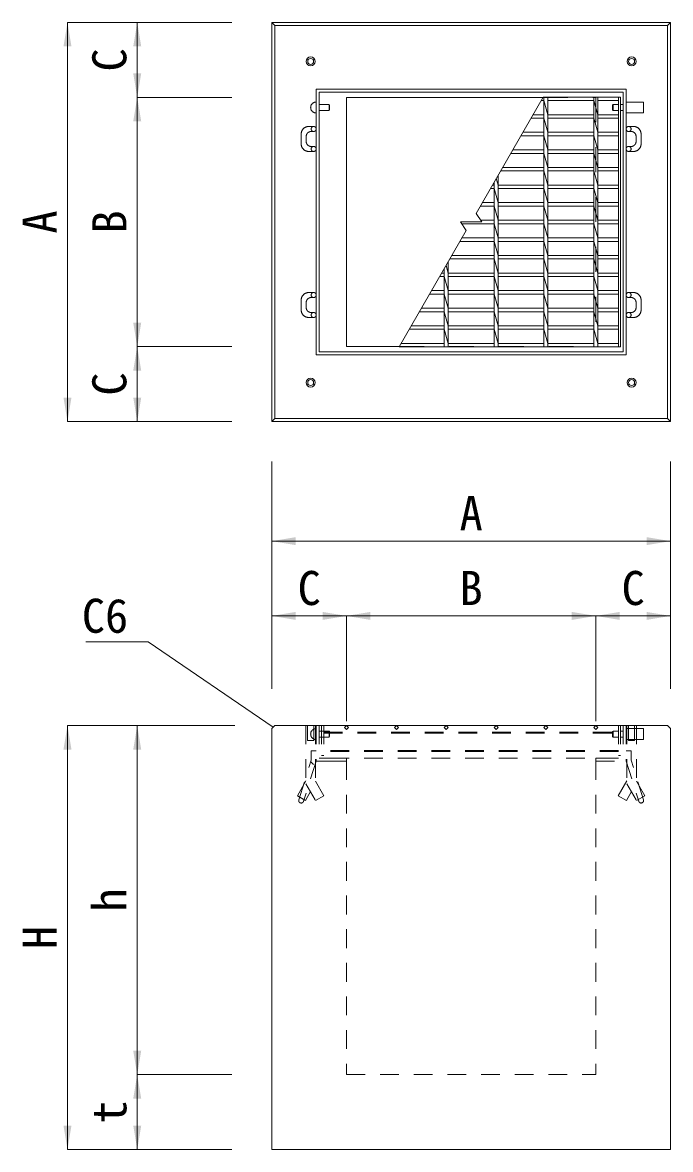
# Model space of a CAD drawing. Units: millimetres, scale not verified. Extents: x 3819 to 56619, y -16688 to 1396.
# Drawn here: x 7719 to 9019, y -7510 to -5250 of the extents above; entities that cross this region are included whole.
import ezdxf
from ezdxf.enums import TextEntityAlignment as Align

# ---------------------------------------------------------------- set-up
doc = ezdxf.new("R2010")
doc.units = ezdxf.units.MM
doc.header["$LTSCALE"] = 50
doc.linetypes.add('USER1', pattern=[1.35, 0.75, -0.6])
doc.linetypes.add('USER2', pattern=[2, 1, -1])
for name, color, linetype, lineweight in [('受枠', 3, 'USER2', 5), ('寸法線', 7, 'Continuous', 13), ('引出線', 4, 'Continuous', 13), ('集水桝', 1, 'Continuous', 5), ('ｲﾝｻｰﾄ', 3, 'Continuous', 9), ('ｸﾞﾚｰﾁﾝｸﾞ', 7, 'Continuous', 5)]:
    doc.layers.add(name, color=color, linetype=linetype, lineweight=lineweight)
doc.styles.add('ＭＳ ゴシック', font='')
doc.styles.get('ＭＳ ゴシック').set_extended_font_data('MS Gothic')

# ---------------------------------------------------------------- blocks, each defined once
blk = doc.blocks.new('filled_arrow')
at = {"color": 0, "linetype": 'Continuous', "lineweight": -2}
blk.add_solid([(7.5, 1.25), (0, 0), (7.5, -1.25)], dxfattribs=at)

msp = doc.modelspace()

# ---------------------------------------------------------------- linework, layer by layer
at = {"layer": '受枠', "linetype": 'Continuous', "lineweight": 9}
for p, q in [((8307.93, -5383.67), (8929.93, -5383.67)), ((8307.93, -5383.67), (8307.93, -5916.67)), ((8313.93, -5389.67), (8923.93, -5389.67)), ((8313.93, -5389.67), (8313.93, -5910.67)), ((8923.93, -5389.67), (8923.93, -5910.67)), ((8929.93, -5383.67), (8929.93, -5916.67)), ((8307.93, -5916.67), (8929.93, -5916.67)), ((8313.93, -5910.67), (8923.93, -5910.67))]:
    msp.add_line(p, q, dxfattribs=at)
at = {"layer": '受枠', "linetype": 'Continuous'}
for p, q in [((8333.93, -5414.55), (8313.93, -5414.55)), ((8334.93, -5415.55), (8333.93, -5414.55)), ((8333.93, -5414.55), (8333.93, -5426.55)), ((8334.93, -5415.55), (8334.93, -5425.55)), ((8902.93, -5415.55), (8903.93, -5414.55)), ((8902.93, -5415.55), (8902.93, -5425.55)), ((8903.93, -5414.55), (8914.43, -5414.55)), ((8903.93, -5414.55), (8903.93, -5426.55)), ((8918.93, -5414.55), (8923.93, -5414.55)), ((8333.93, -5426.55), (8313.93, -5426.55)), ((8334.93, -5425.55), (8333.93, -5426.55)), ((8902.93, -5425.55), (8903.93, -5426.55)), ((8903.93, -5426.55), (8914.43, -5426.55)), ((8918.93, -5426.55), (8923.93, -5426.55))]:
    msp.add_line(p, q, dxfattribs=at)
at = {"layer": '受枠'}
for p, q in [((8929.93, -5409.55), (8964.93, -5409.55)), ((8964.93, -5409.55), (8964.93, -5431.55)), ((8929.93, -5431.55), (8964.93, -5431.55)), ((8292.93, -5458.67), (8302.93, -5458.67)), ((8297.93, -5468.67), (8302.93, -5468.67)), ((8944.93, -5458.67), (8934.93, -5458.67)), ((8939.93, -5468.67), (8934.93, -5468.67)), ((8277.93, -5493.67), (8277.93, -5473.67)), ((8287.93, -5488.67), (8287.93, -5478.67)), ((8949.93, -5488.67), (8949.93, -5478.67)), ((8959.93, -5493.67), (8959.93, -5473.67)), ((8292.93, -5508.67), (8302.93, -5508.67)), ((8297.93, -5498.67), (8302.93, -5498.67)), ((8939.93, -5498.67), (8934.93, -5498.67)), ((8944.93, -5508.67), (8934.93, -5508.67)), ((8277.93, -5806.67), (8277.93, -5826.67)), ((8292.93, -5791.67), (8302.93, -5791.67)), ((8297.93, -5801.67), (8302.93, -5801.67)), ((8944.93, -5791.67), (8934.93, -5791.67)), ((8939.93, -5801.67), (8934.93, -5801.67)), ((8959.93, -5806.67), (8959.93, -5826.67)), ((8287.93, -5811.67), (8287.93, -5821.67)), ((8949.93, -5811.67), (8949.93, -5821.67)), ((8292.93, -5841.67), (8302.93, -5841.67)), ((8297.93, -5831.67), (8302.93, -5831.67)), ((8939.93, -5831.67), (8934.93, -5831.67)), ((8944.93, -5841.67), (8934.93, -5841.67))]:
    msp.add_line(p, q, dxfattribs=at)
at = {"layer": '受枠', "linetype": 'USER1', "lineweight": 9}
for p, q in [((8307.93, -6660.17), (8313.93, -6660.17)), ((8307.93, -6660.17), (8307.93, -6731.17)), ((8313.93, -6660.17), (8313.93, -6725.17)), ((8923.93, -6660.17), (8929.93, -6660.17)), ((8923.93, -6660.17), (8923.93, -6725.17)), ((8929.93, -6660.17), (8929.93, -6731.17)), ((8307.93, -6731.17), (8368.93, -6731.17)), ((8313.93, -6725.17), (8368.93, -6725.17)), ((8368.93, -6731.17), (8368.93, -6725.17)), ((8868.93, -6731.17), (8868.93, -6725.17)), ((8868.93, -6725.17), (8923.93, -6725.17)), ((8868.93, -6731.17), (8929.93, -6731.17))]:
    msp.add_line(p, q, dxfattribs=at)
at = {"layer": '受枠', "linetype": 'USER1'}
for p, q in [((8929.93, -6666.17), (8964.93, -6666.17)), ((8964.93, -6666.17), (8964.93, -6688.17)), ((8333.93, -6671.17), (8313.93, -6671.17)), ((8333.93, -6683.17), (8313.93, -6683.17)), ((8333.93, -6671.17), (8333.93, -6683.17)), ((8334.93, -6672.17), (8333.93, -6671.17)), ((8334.93, -6682.17), (8333.93, -6683.17)), ((8334.93, -6672.17), (8334.93, -6682.17)), ((8902.93, -6672.17), (8903.93, -6671.17)), ((8902.93, -6672.17), (8902.93, -6682.17)), ((8902.93, -6682.17), (8903.93, -6683.17)), ((8903.93, -6671.17), (8914.43, -6671.17)), ((8903.93, -6671.17), (8903.93, -6683.17)), ((8903.93, -6683.17), (8914.43, -6683.17)), ((8918.93, -6671.17), (8923.93, -6671.17)), ((8918.93, -6683.17), (8923.93, -6683.17)), ((8929.93, -6688.17), (8964.93, -6688.17)), ((8297.93, -6710.41), (8307.93, -6710.41)), ((8297.93, -6729.65), (8297.93, -6710.41)), ((8939.93, -6710.41), (8929.93, -6710.41)), ((8939.93, -6729.65), (8939.93, -6710.41)), ((8273.16, -6808.92), (8297.93, -6729.65)), ((8307.93, -6731.17), (8282.71, -6811.9)), ((8929.93, -6731.17), (8955.16, -6811.9)), ((8964.71, -6808.92), (8939.93, -6729.65))]:
    msp.add_line(p, q, dxfattribs=at)
at = {"layer": '受枠'}
for centre in [(8302.93, -5463.67), (8934.93, -5463.67), (8302.93, -5503.67), (8934.93, -5503.67), (8302.93, -5796.67), (8934.93, -5796.67), (8302.93, -5836.67), (8934.93, -5836.67)]:
    msp.add_circle(centre, 5, dxfattribs=at)
for centre, radius, start, end in [((8307.93, -5420.55), 11, 90, 270), ((8292.93, -5473.67), 15, 90, 180), ((8297.93, -5478.67), 10, 90, 180), ((8939.93, -5478.67), 10, 0, 90), ((8944.93, -5473.67), 15, 0, 90), ((8297.93, -5488.67), 10, 180, 270), ((8939.93, -5488.67), 10, 270, 0), ((8292.93, -5493.67), 15, 180, 270), ((8944.93, -5493.67), 15, 270, 0), ((8292.93, -5806.67), 15, 90, 180), ((8297.93, -5811.67), 10, 90, 180), ((8939.93, -5811.67), 10, 0, 90), ((8944.93, -5806.67), 15, 0, 90), ((8292.93, -5826.67), 15, 180, 270), ((8297.93, -5821.67), 10, 180, 270), ((8939.93, -5821.67), 10, 270, 0), ((8944.93, -5826.67), 15, 270, 0)]:
    msp.add_arc(centre, radius, start, end, dxfattribs=at)
at = {"layer": '受枠', "linetype": 'USER1', "lineweight": 9}
msp.add_arc((8307.93, -6677.17), 11, 90, 270, dxfattribs=at)
at = {"layer": '受枠', "linetype": 'USER1'}
for centre, start, end in [((8277.93, -6810.41), 162.64598, 342.64598), ((8959.93, -6810.41), 197.35402, 17.35402)]:
    msp.add_arc(centre, 5, start, end, dxfattribs=at)
at = {"layer": '寸法線'}
for p, q in [((7808.93, -5250.17), (7808.93, -6050.17)), ((8138.93, -5250.17), (7808.93, -5250.17)), ((7948.93, -5250.17), (7948.93, -5400.17)), ((8138.93, -5250.17), (7948.93, -5250.17)), ((8138.93, -5400.17), (7948.93, -5400.17)), ((7948.93, -5400.17), (7948.93, -5900.17)), ((8138.93, -5400.17), (7948.93, -5400.17)), ((8138.93, -5900.17), (7948.93, -5900.17)), ((7948.93, -5900.17), (7948.93, -6050.17)), ((8138.93, -5900.17), (7948.93, -5900.17)), ((8138.93, -6050.17), (7808.93, -6050.17)), ((8138.93, -6050.17), (7948.93, -6050.17)), ((8218.93, -6130.17), (8218.93, -6290.17)), ((9018.93, -6130.17), (9018.93, -6290.17)), ((8218.93, -6290.17), (9018.93, -6290.17)), ((8218.93, -6290.17), (9018.93, -6290.17)), ((8218.93, -6586.17), (8218.93, -6290.17)), ((9018.93, -6586.17), (9018.93, -6290.17)), ((8218.93, -6440.17), (8368.93, -6440.17)), ((8218.93, -6586.17), (8218.93, -6440.17)), ((8368.93, -6651.17), (8368.93, -6440.17)), ((8368.93, -6440.17), (8868.93, -6440.17)), ((8368.93, -6651.17), (8368.93, -6440.17)), ((8868.93, -6651.17), (8868.93, -6440.17)), ((8868.93, -6440.17), (9018.93, -6440.17)), ((8868.93, -6651.17), (8868.93, -6440.17)), ((9018.93, -6586.17), (9018.93, -6440.17)), ((7808.93, -7510.17), (7808.93, -6660.17)), ((8144.93, -6660.17), (7808.93, -6660.17)), ((7948.93, -6660.17), (7948.93, -7360.17)), ((8144.93, -6660.17), (7948.93, -6660.17)), ((8138.93, -7360.17), (7948.93, -7360.17)), ((7948.93, -7360.17), (7948.93, -7510.17)), ((8138.93, -7360.17), (7948.93, -7360.17)), ((8138.93, -7510.17), (7808.93, -7510.17)), ((8138.93, -7510.17), (7948.93, -7510.17))]:
    msp.add_line(p, q, dxfattribs=at)
at = {"layer": '引出線'}
msp.add_lwpolyline([(8221.93, -6663.17), (7970.79, -6492.03), (7845.99, -6492.03)], dxfattribs=at)
at = {"layer": '集水桝', "lineweight": 20}
for p, q in [((8218.93, -5250.17), (8218.93, -6050.17)), ((8218.93, -5250.17), (9018.93, -5250.17)), ((9018.93, -5250.17), (9018.93, -6050.17)), ((8368.93, -5400.17), (8763.27, -5400.17)), ((8368.93, -5400.17), (8368.93, -5900.17)), ((8368.93, -5900.17), (8474.6, -5900.17)), ((8218.93, -6050.17), (9018.93, -6050.17)), ((8224.93, -6660.17), (8218.93, -6666.17)), ((8218.93, -6666.17), (8218.93, -7510.17)), ((8224.93, -6660.17), (9012.93, -6660.17)), ((9012.93, -6660.17), (9018.93, -6666.17)), ((9018.93, -6666.17), (9018.93, -7510.17)), ((8218.93, -7510.17), (9018.93, -7510.17))]:
    msp.add_line(p, q, dxfattribs=at)
at = {"layer": '集水桝'}
for p, q in [((8218.93, -5250.17), (8224.93, -5256.17)), ((8224.93, -5256.17), (8224.93, -6044.17)), ((8224.93, -5256.17), (9012.93, -5256.17)), ((9012.93, -5256.17), (9018.93, -5250.17)), ((9012.93, -5256.17), (9012.93, -6044.17)), ((8218.93, -6050.17), (8224.93, -6044.17)), ((8224.93, -6044.17), (9012.93, -6044.17)), ((9012.93, -6044.17), (9018.93, -6050.17))]:
    msp.add_line(p, q, dxfattribs=at)
at = {"layer": '集水桝', "linetype": 'USER2'}
for p, q in [((8763.27, -5400.17), (8868.93, -5400.17)), ((8868.93, -5400.17), (8868.93, -5900.17)), ((8474.6, -5900.17), (8868.93, -5900.17))]:
    msp.add_line(p, q, dxfattribs=at)
at = {"layer": '集水桝', "linetype": 'USER1'}
for p, q in [((8307.93, -6660.17), (8307.93, -6731.17)), ((8929.93, -6660.17), (8929.93, -6731.17)), ((8368.93, -6731.17), (8307.93, -6731.17)), ((8868.93, -6731.17), (8929.93, -6731.17))]:
    msp.add_line(p, q, dxfattribs=at)
at = {"layer": '集水桝', "linetype": 'USER1', "lineweight": 20}
for p, q in [((8302.93, -6738.17), (8296.93, -6732.17)), ((8368.93, -6731.17), (8368.93, -7360.17)), ((8868.93, -6731.17), (8868.93, -7360.17)), ((8368.93, -7360.17), (8868.93, -7360.17))]:
    msp.add_line(p, q, dxfattribs=at)
at = {"layer": 'ｲﾝｻｰﾄ', "linetype": 'USER1'}
for p, q in [((8287.43, -6660.17), (8287.43, -6776.65)), ((8287.43, -6660.17), (8306.43, -6660.17)), ((8290.85, -6660.17), (8290.85, -6690.17)), ((8303.01, -6660.17), (8303.01, -6690.17)), ((8306.43, -6660.17), (8306.43, -6771.56)), ((8931.43, -6660.17), (8931.43, -6776.65)), ((8931.43, -6660.17), (8950.43, -6660.17)), ((8934.85, -6660.17), (8934.85, -6690.17)), ((8947.01, -6660.17), (8947.01, -6690.17)), ((8950.43, -6660.17), (8950.43, -6771.56)), ((8290.85, -6690.17), (8303.01, -6690.17)), ((8934.85, -6690.17), (8947.01, -6690.17)), ((8287.43, -6770.85), (8270.22, -6800.67)), ((8287.43, -6776.65), (8306.89, -6810.35)), ((8306.43, -6771.56), (8323.35, -6800.85)), ((8931.43, -6770.85), (8914.22, -6800.67)), ((8931.43, -6776.65), (8950.89, -6810.35)), ((8950.43, -6771.56), (8967.35, -6800.85)), ((8270.22, -6800.67), (8286.67, -6810.17)), ((8296.93, -6792.4), (8286.67, -6810.17)), ((8323.35, -6800.85), (8306.89, -6810.35)), ((8914.22, -6800.67), (8930.67, -6810.17)), ((8940.93, -6792.4), (8930.67, -6810.17)), ((8967.35, -6800.85), (8950.89, -6810.35))]:
    msp.add_line(p, q, dxfattribs=at)
at = {"layer": 'ｲﾝｻｰﾄ'}
for centre, radius in [((8296.93, -5328.17), 9), ((8296.93, -5328.17), 6), ((8940.93, -5328.17), 9), ((8940.93, -5328.17), 6), ((8296.93, -5972.17), 9), ((8296.93, -5972.17), 6), ((8940.93, -5972.17), 9), ((8940.93, -5972.17), 6)]:
    msp.add_circle(centre, radius, dxfattribs=at)
at = {"layer": 'ｸﾞﾚｰﾁﾝｸﾞ'}
for p, q in [((8628.93, -5632.85), (8763.56, -5399.67)), ((8763.56, -5399.67), (8918.93, -5399.67)), ((8764.93, -5399.67), (8764.93, -5900.67)), ((8772.93, -5399.67), (8772.93, -5900.67)), ((8864.93, -5399.67), (8864.93, -5900.67)), ((8872.93, -5399.67), (8872.93, -5900.67)), ((8914.43, -5399.67), (8914.43, -5900.67)), ((8918.93, -5399.67), (8918.93, -5900.67)), ((8759.52, -5406.67), (8764.93, -5406.67)), ((8764.93, -5406.67), (8772.93, -5434.96)), ((8772.93, -5406.67), (8864.93, -5406.67)), ((8864.93, -5406.67), (8872.93, -5434.96)), ((8872.93, -5406.67), (8914.43, -5406.67)), ((8739.15, -5441.96), (8764.93, -5441.96)), ((8743.19, -5434.96), (8764.93, -5434.96)), ((8764.93, -5441.96), (8772.93, -5470.25)), ((8772.93, -5434.96), (8864.93, -5434.96)), ((8772.93, -5441.96), (8864.93, -5441.96)), ((8864.93, -5441.96), (8872.93, -5470.25)), ((8872.93, -5434.96), (8914.43, -5434.96)), ((8872.93, -5441.96), (8914.43, -5441.96)), ((8718.77, -5477.25), (8764.93, -5477.25)), ((8722.82, -5470.25), (8764.93, -5470.25)), ((8764.93, -5477.25), (8772.93, -5505.53)), ((8772.93, -5470.25), (8864.93, -5470.25)), ((8772.93, -5477.25), (8864.93, -5477.25)), ((8864.93, -5477.25), (8872.93, -5505.53)), ((8872.93, -5470.25), (8914.43, -5470.25)), ((8872.93, -5477.25), (8914.43, -5477.25)), ((8698.4, -5512.53), (8764.93, -5512.53)), ((8702.44, -5505.53), (8764.93, -5505.53)), ((8764.93, -5512.53), (8772.93, -5540.82)), ((8772.93, -5505.53), (8864.93, -5505.53)), ((8772.93, -5512.53), (8864.93, -5512.53)), ((8864.93, -5512.53), (8872.93, -5540.82)), ((8872.93, -5505.53), (8914.43, -5505.53)), ((8872.93, -5512.53), (8914.43, -5512.53)), ((8672.93, -5556.64), (8672.93, -5900.67)), ((8678.03, -5547.82), (8764.93, -5547.82)), ((8682.07, -5540.82), (8764.93, -5540.82)), ((8764.93, -5547.82), (8772.93, -5576.1)), ((8772.93, -5540.82), (8864.93, -5540.82)), ((8772.93, -5547.82), (8864.93, -5547.82)), ((8864.93, -5547.82), (8872.93, -5576.1)), ((8872.93, -5540.82), (8914.43, -5540.82)), ((8872.93, -5547.82), (8914.43, -5547.82)), ((8661.7, -5576.1), (8664.93, -5576.1)), ((8664.93, -5570.5), (8664.93, -5900.67)), ((8669.24, -5563.04), (8672.93, -5576.1)), ((8672.93, -5576.1), (8764.93, -5576.1)), ((8772.93, -5576.1), (8864.93, -5576.1)), ((8872.93, -5576.1), (8914.43, -5576.1)), ((8657.66, -5583.1), (8664.93, -5583.1)), ((8664.93, -5583.1), (8672.93, -5611.39)), ((8672.93, -5583.1), (8764.93, -5583.1)), ((8764.93, -5583.1), (8772.93, -5611.39)), ((8772.93, -5583.1), (8864.93, -5583.1)), ((8864.93, -5583.1), (8872.93, -5611.39)), ((8872.93, -5583.1), (8914.43, -5583.1)), ((8637.29, -5618.39), (8664.93, -5618.39)), ((8641.33, -5611.39), (8664.93, -5611.39)), ((8664.93, -5618.39), (8672.93, -5646.67)), ((8672.93, -5611.39), (8764.93, -5611.39)), ((8672.93, -5618.39), (8764.93, -5618.39)), ((8764.93, -5618.39), (8772.93, -5646.67)), ((8772.93, -5611.39), (8864.93, -5611.39)), ((8772.93, -5618.39), (8864.93, -5618.39)), ((8864.93, -5618.39), (8872.93, -5646.67)), ((8872.93, -5611.39), (8914.43, -5611.39)), ((8872.93, -5618.39), (8914.43, -5618.39)), ((8640.37, -5650.17), (8628.93, -5632.85)), ((8638.06, -5646.67), (8664.93, -5646.67)), ((8672.93, -5646.67), (8764.93, -5646.67)), ((8772.93, -5646.67), (8864.93, -5646.67)), ((8872.93, -5646.67), (8914.43, -5646.67)), ((8474.31, -5900.67), (8608.93, -5667.5)), ((8597.5, -5650.17), (8640.37, -5650.17)), ((8608.93, -5667.5), (8597.5, -5650.17)), ((8599.81, -5653.67), (8664.93, -5653.67)), ((8664.93, -5653.67), (8672.93, -5681.96)), ((8672.93, -5653.67), (8764.93, -5653.67)), ((8764.93, -5653.67), (8772.93, -5681.96)), ((8772.93, -5653.67), (8864.93, -5653.67)), ((8864.93, -5653.67), (8872.93, -5681.96)), ((8872.93, -5653.67), (8914.43, -5653.67)), ((8596.54, -5688.96), (8664.93, -5688.96)), ((8600.58, -5681.96), (8664.93, -5681.96)), ((8664.93, -5688.96), (8672.93, -5717.25)), ((8672.93, -5681.96), (8764.93, -5681.96)), ((8672.93, -5688.96), (8764.93, -5688.96)), ((8764.93, -5688.96), (8772.93, -5717.25)), ((8772.93, -5681.96), (8864.93, -5681.96)), ((8772.93, -5688.96), (8864.93, -5688.96)), ((8864.93, -5688.96), (8872.93, -5717.25)), ((8872.93, -5681.96), (8914.43, -5681.96)), ((8872.93, -5688.96), (8914.43, -5688.96)), ((8580.21, -5717.25), (8664.93, -5717.25)), ((8672.93, -5717.25), (8764.93, -5717.25)), ((8772.93, -5717.25), (8864.93, -5717.25)), ((8872.93, -5717.25), (8914.43, -5717.25)), ((8568.63, -5737.31), (8572.93, -5752.53)), ((8572.93, -5729.85), (8572.93, -5900.67)), ((8576.17, -5724.25), (8664.93, -5724.25)), ((8664.93, -5724.25), (8672.93, -5752.53)), ((8672.93, -5724.25), (8764.93, -5724.25)), ((8764.93, -5724.25), (8772.93, -5752.53)), ((8772.93, -5724.25), (8864.93, -5724.25)), ((8864.93, -5724.25), (8872.93, -5752.53)), ((8872.93, -5724.25), (8914.43, -5724.25)), ((8555.8, -5759.53), (8564.93, -5759.53)), ((8559.84, -5752.53), (8564.93, -5752.53)), ((8564.93, -5743.71), (8564.93, -5900.67)), ((8564.93, -5759.53), (8572.93, -5787.82)), ((8572.93, -5752.53), (8664.93, -5752.53)), ((8572.93, -5759.53), (8664.93, -5759.53)), ((8664.93, -5759.53), (8672.93, -5787.82)), ((8672.93, -5752.53), (8764.93, -5752.53)), ((8672.93, -5759.53), (8764.93, -5759.53)), ((8764.93, -5759.53), (8772.93, -5787.82)), ((8772.93, -5752.53), (8864.93, -5752.53)), ((8772.93, -5759.53), (8864.93, -5759.53)), ((8864.93, -5759.53), (8872.93, -5787.82)), ((8872.93, -5752.53), (8914.43, -5752.53)), ((8872.93, -5759.53), (8914.43, -5759.53)), ((8535.43, -5794.82), (8564.93, -5794.82)), ((8539.47, -5787.82), (8564.93, -5787.82)), ((8564.93, -5794.82), (8572.93, -5823.1)), ((8572.93, -5787.82), (8664.93, -5787.82)), ((8572.93, -5794.82), (8664.93, -5794.82)), ((8664.93, -5794.82), (8672.93, -5823.1)), ((8672.93, -5787.82), (8764.93, -5787.82)), ((8672.93, -5794.82), (8764.93, -5794.82)), ((8764.93, -5794.82), (8772.93, -5823.1)), ((8772.93, -5787.82), (8864.93, -5787.82)), ((8772.93, -5794.82), (8864.93, -5794.82)), ((8864.93, -5794.82), (8872.93, -5823.1)), ((8872.93, -5787.82), (8914.43, -5787.82)), ((8872.93, -5794.82), (8914.43, -5794.82)), ((8515.05, -5830.1), (8564.93, -5830.1)), ((8519.09, -5823.1), (8564.93, -5823.1)), ((8564.93, -5830.1), (8572.93, -5858.39)), ((8572.93, -5823.1), (8664.93, -5823.1)), ((8572.93, -5830.1), (8664.93, -5830.1)), ((8664.93, -5830.1), (8672.93, -5858.39)), ((8672.93, -5823.1), (8764.93, -5823.1)), ((8672.93, -5830.1), (8764.93, -5830.1)), ((8764.93, -5830.1), (8772.93, -5858.39)), ((8772.93, -5823.1), (8864.93, -5823.1)), ((8772.93, -5830.1), (8864.93, -5830.1)), ((8864.93, -5830.1), (8872.93, -5858.39)), ((8872.93, -5823.1), (8914.43, -5823.1)), ((8872.93, -5830.1), (8914.43, -5830.1)), ((8494.68, -5865.39), (8564.93, -5865.39)), ((8498.72, -5858.39), (8564.93, -5858.39)), ((8564.93, -5865.39), (8572.93, -5893.67)), ((8572.93, -5858.39), (8664.93, -5858.39)), ((8572.93, -5865.39), (8664.93, -5865.39)), ((8664.93, -5865.39), (8672.93, -5893.67)), ((8672.93, -5858.39), (8764.93, -5858.39)), ((8672.93, -5865.39), (8764.93, -5865.39)), ((8764.93, -5865.39), (8772.93, -5893.67)), ((8772.93, -5858.39), (8864.93, -5858.39)), ((8772.93, -5865.39), (8864.93, -5865.39)), ((8864.93, -5865.39), (8872.93, -5893.67)), ((8872.93, -5858.39), (8914.43, -5858.39)), ((8872.93, -5865.39), (8914.43, -5865.39)), ((8478.35, -5893.67), (8564.93, -5893.67)), ((8572.93, -5893.67), (8664.93, -5893.67)), ((8672.93, -5893.67), (8764.93, -5893.67)), ((8772.93, -5893.67), (8864.93, -5893.67)), ((8872.93, -5893.67), (8914.43, -5893.67)), ((8474.31, -5900.67), (8918.93, -5900.67))]:
    msp.add_line(p, q, dxfattribs=at)
at = {"layer": 'ｸﾞﾚｰﾁﾝｸﾞ', "linetype": 'USER1', "lineweight": 13}
msp.add_line((8318.93, -6660.17), (8918.93, -6660.17), dxfattribs=at)
at = {"layer": 'ｸﾞﾚｰﾁﾝｸﾞ', "linetype": 'USER1'}
for p, q in [((8318.93, -6660.17), (8318.93, -6720.17)), ((8323.43, -6660.17), (8323.43, -6725.17)), ((8914.43, -6660.17), (8914.43, -6725.17)), ((8918.93, -6660.17), (8918.93, -6720.17)), ((8323.43, -6673.17), (8914.43, -6673.17)), ((8323.43, -6675.17), (8914.43, -6675.17)), ((8914.43, -6710.17), (8323.43, -6710.17)), ((8914.43, -6712.17), (8323.43, -6712.17)), ((8323.43, -6720.17), (8318.93, -6720.17)), ((8914.43, -6725.17), (8323.43, -6725.17)), ((8918.93, -6720.17), (8914.43, -6720.17))]:
    msp.add_line(p, q, dxfattribs=at)
for points in [[(8368.93, -6660.17), (8364.93, -6664.17), (8368.93, -6668.17), (8372.93, -6664.17)], [(8468.93, -6660.17), (8464.93, -6664.17), (8468.93, -6668.17), (8472.93, -6664.17)], [(8568.93, -6660.17), (8564.93, -6664.17), (8568.93, -6668.17), (8572.93, -6664.17)], [(8668.93, -6660.17), (8664.93, -6664.17), (8668.93, -6668.17), (8672.93, -6664.17)], [(8768.93, -6660.17), (8764.93, -6664.17), (8768.93, -6668.17), (8772.93, -6664.17)], [(8868.93, -6660.17), (8864.93, -6664.17), (8868.93, -6668.17), (8872.93, -6664.17)]]:
    msp.add_lwpolyline(points, close=True, dxfattribs=at)

# ---------------------------------------------------------------- block references
at = {"layer": '寸法線', "xscale": 6.4, "yscale": 6.4}
for p, rotation in [((7808.93, -5250.17), 270), ((7948.93, -5250.17), 270), ((7948.93, -5400.17), 90), ((7948.93, -5400.17), 270), ((7948.93, -5900.17), 90), ((7948.93, -5900.17), 270), ((7808.93, -6050.17), 90), ((7948.93, -6050.17), 90), ((9018.93, -6290.17), 180), ((9018.93, -6290.17), 180), ((8368.93, -6440.17), 180), ((8868.93, -6440.17), 180), ((9018.93, -6440.17), 180), ((7808.93, -6660.17), 270), ((7948.93, -6660.17), 270), ((7948.93, -7360.17), 90), ((7948.93, -7360.17), 270), ((7808.93, -7510.17), 90), ((7948.93, -7510.17), 90)]:
    msp.add_blockref('filled_arrow', p, dxfattribs=dict(at, rotation=rotation))
for p in [(8218.93, -6290.17), (8218.93, -6290.17), (8218.93, -6440.17), (8368.93, -6440.17), (8868.93, -6440.17)]:
    msp.add_blockref('filled_arrow', p, dxfattribs=at)
at = {"layer": '引出線', "xscale": 0.16, "yscale": 0.16, "rotation": 145.7}
msp.add_blockref('filled_arrow', (8221.93, -6663.17), dxfattribs=at)

# ---------------------------------------------------------------- texts
at = {"layer": '寸法線', "style": 'ＭＳ ゴシック'}
for s, p in [('C', (7892.93, -5325.17)), ('A', (7752.93, -5650.17)), ('B', (7892.93, -5650.17)), ('C', (7892.93, -5975.17)), ('h', (7892.93, -7010.17)), ('H', (7752.93, -7085.17)), ('t', (7892.93, -7435.17))]:
    msp.add_text(s, height=68.36, rotation=90, dxfattribs=at).set_placement(p, align=Align.MIDDLE_CENTER)
for s, p in [('A', (8618.93, -6234.17)), ('A', (8618.93, -6234.17)), ('C', (8293.93, -6384.17)), ('B', (8618.93, -6384.17)), ('C', (8943.93, -6384.17))]:
    msp.add_text(s, height=68.36, dxfattribs=at).set_placement(p, align=Align.MIDDLE_CENTER)
at = {"layer": '引出線', "style": 'ＭＳ ゴシック'}
msp.add_text('C6', height=68.36, dxfattribs=at).set_placement((7930.79, -6405.63), align=Align.TOP_RIGHT)

doc.saveas('drawing.dxf')
